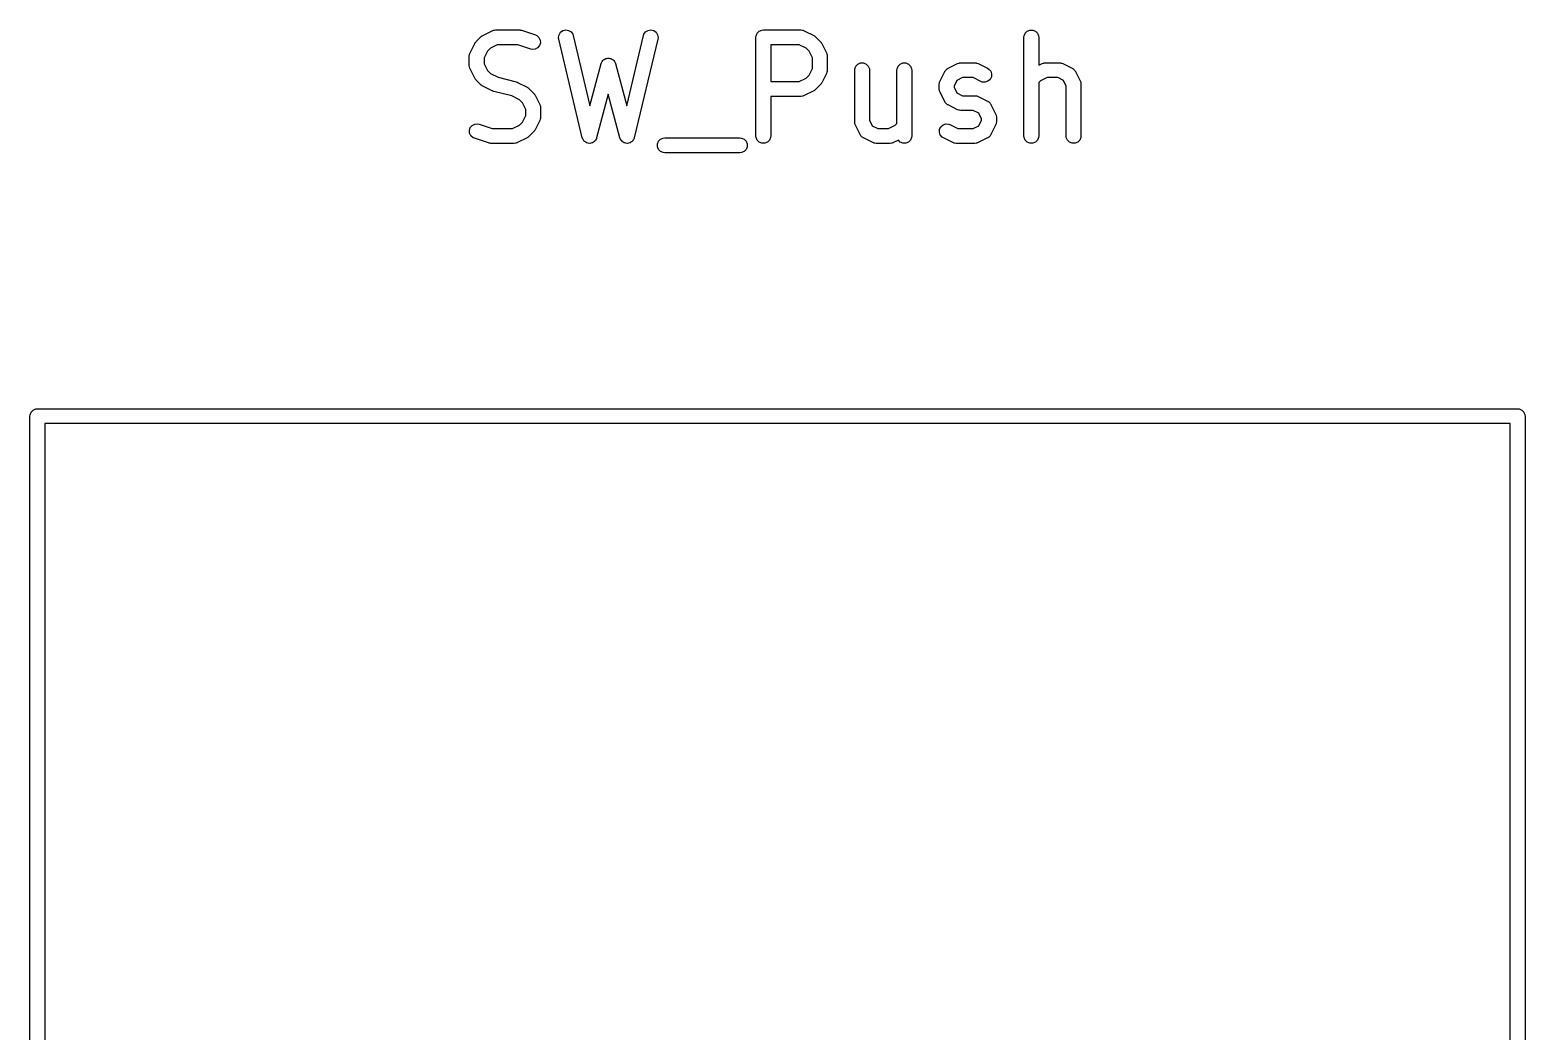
# Model space of a CAD drawing. Header units: millimetres. Extents: x 100.1 to 179.9, y -189 to -95.3.
# Drawn here: x 113.38 to 128.53, y -152.78 to -142.63 of the extents above; entities that cross this region are included whole.
import ezdxf

# ---------------------------------------------------------------- set-up
doc = ezdxf.new("R2010")
doc.units = ezdxf.units.MM
doc.layers.add('F.Fab', color=9, linetype='CONTINUOUS', true_color=0xafafaf)

msp = doc.modelspace()

# ---------------------------------------------------------------- linework, layer by layer
at = {"layer": 'F.Fab', "linetype": 'CONTINUOUS'}
for p, q in [((117.896967, -142.752024), (117.944586, -142.704405)), ((117.944586, -142.704405), (117.950335, -142.699686)), ((117.950335, -142.699686), (117.951635, -142.698188)), ((117.951635, -142.698188), (117.953894, -142.696766)), ((117.953894, -142.696766), (117.955951, -142.695078)), ((117.955951, -142.695078), (117.957778, -142.69432)), ((117.957778, -142.69432), (117.964078, -142.690356)), ((117.964078, -142.690356), (118.059316, -142.642737)), ((118.059316, -142.642737), (118.073047, -142.637482)), ((118.073047, -142.637482), (118.075736, -142.63729)), ((118.075736, -142.63729), (118.078225, -142.63626)), ((118.078225, -142.63626), (118.092857, -142.634819)), ((118.092857, -142.634819), (118.330952, -142.634819)), ((118.330952, -142.634819), (118.338357, -142.635548)), ((118.338357, -142.635548), (118.340332, -142.635408)), ((118.340332, -142.635408), (118.342929, -142.635998)), ((118.342929, -142.635998), (118.345584, -142.63626)), ((118.345584, -142.63626), (118.347415, -142.637018)), ((118.347415, -142.637018), (118.354669, -142.638668)), ((118.354669, -142.638668), (118.497526, -142.686287)), ((118.497526, -142.686287), (118.510951, -142.692281)), ((118.510951, -142.692281), (118.533058, -142.711455)), ((118.533058, -142.711455), (118.546145, -142.737628)), ((118.732195, -142.712623), (118.736828, -142.683728)), ((118.734183, -142.727191), (118.732195, -142.712623)), ((118.736828, -142.683728), (118.752164, -142.658806)), ((118.752164, -142.658806), (118.775871, -142.641649)), ((118.775871, -142.641649), (118.804339, -142.634871)), ((118.804339, -142.634871), (118.833234, -142.639504)), ((118.833234, -142.639504), (118.858156, -142.65484)), ((118.858156, -142.65484), (118.875313, -142.678547)), ((118.875313, -142.678547), (118.880103, -142.692447)), ((118.880103, -142.692447), (119.049354, -143.403303)), ((119.422073, -143.403303), (119.591326, -142.692448)), ((119.591326, -142.692448), (119.596116, -142.678547)), ((119.596116, -142.678547), (119.613273, -142.65484)), ((119.613273, -142.65484), (119.638195, -142.639504)), ((119.638195, -142.639504), (119.66709, -142.634871)), ((119.66709, -142.634871), (119.695558, -142.64165)), ((119.695558, -142.64165), (119.719265, -142.658806)), ((119.719265, -142.658806), (119.734601, -142.683728)), ((119.734601, -142.683728), (119.739234, -142.712623)), ((119.739234, -142.712623), (119.737246, -142.727191)), ((120.732143, -142.709819), (120.733584, -142.695187)), ((120.732143, -143.709819), (120.732143, -142.709819)), ((120.733584, -142.695187), (120.744783, -142.668151)), ((120.744783, -142.668151), (120.765475, -142.647459)), ((120.765475, -142.647459), (120.792511, -142.63626)), ((120.792511, -142.63626), (120.807143, -142.634819)), ((120.807143, -142.634819), (121.188095, -142.634819)), ((121.188095, -142.634819), (121.202727, -142.63626)), ((121.202727, -142.63626), (121.205216, -142.637291)), ((121.205216, -142.637291), (121.207904, -142.637482)), ((121.207904, -142.637482), (121.221636, -142.642737)), ((121.221636, -142.642737), (121.316874, -142.690356)), ((121.316874, -142.690356), (121.323173, -142.69432)), ((121.323173, -142.69432), (121.325001, -142.695078)), ((121.325001, -142.695078), (121.327057, -142.696766)), ((121.327057, -142.696766), (121.329317, -142.698188)), ((121.329317, -142.698188), (121.330616, -142.699686)), ((121.330616, -142.699686), (121.336366, -142.704405)), ((121.336366, -142.704405), (121.383985, -142.752024)), ((123.446429, -142.709819), (123.44787, -142.695187)), ((123.446429, -143.709819), (123.446429, -142.709819)), ((123.44787, -142.695187), (123.459069, -142.668151)), ((123.459069, -142.668151), (123.479761, -142.647459)), ((123.479761, -142.647459), (123.506797, -142.63626)), ((123.506797, -142.63626), (123.536061, -142.63626)), ((123.536061, -142.63626), (123.563097, -142.647459)), ((123.563097, -142.647459), (123.583789, -142.668151)), ((123.583789, -142.668151), (123.594988, -142.695187)), ((123.594988, -142.695187), (123.596429, -142.709819)), ((123.596429, -142.709819), (123.596429, -142.993228)), ((117.835299, -142.866754), (117.882918, -142.771516)), ((117.882918, -142.771516), (117.886882, -142.765216)), ((117.886882, -142.765216), (117.88764, -142.763389)), ((117.88764, -142.763389), (117.889328, -142.761332)), ((117.889328, -142.761332), (117.89075, -142.759073)), ((117.89075, -142.759073), (117.892248, -142.757773)), ((117.892248, -142.757773), (117.896967, -142.752024)), ((118.011639, -142.849484), (117.977381, -142.918)), ((118.042046, -142.819077), (118.011639, -142.849484)), ((118.110562, -142.784819), (118.042046, -142.819077)), ((118.318782, -142.784819), (118.110562, -142.784819)), ((118.450091, -142.828589), (118.318782, -142.784819)), ((118.464428, -142.831849), (118.450091, -142.828589)), ((118.493618, -142.829774), (118.464428, -142.831849)), ((118.519792, -142.816688), (118.493618, -142.829774)), ((118.538966, -142.79458), (118.519792, -142.816688)), ((118.54822, -142.766818), (118.538966, -142.79458)), ((118.546145, -142.737628), (118.54822, -142.766818)), ((118.972278, -143.727191), (118.734183, -142.727191)), ((119.737246, -142.727191), (119.49915, -143.727191)), ((121.17039, -142.784819), (120.882143, -142.784819)), ((120.882143, -142.784819), (120.882143, -143.158628)), ((121.238906, -142.819077), (121.17039, -142.784819)), ((121.269313, -142.849484), (121.238906, -142.819077)), ((121.303571, -142.918), (121.269313, -142.849484)), ((121.383985, -142.752024), (121.388703, -142.757773)), ((121.388703, -142.757773), (121.390202, -142.759073)), ((121.390202, -142.759073), (121.391623, -142.761332)), ((121.391623, -142.761332), (121.393312, -142.763389)), ((121.393312, -142.763389), (121.394069, -142.765216)), ((121.394069, -142.765216), (121.398034, -142.771516)), ((121.398034, -142.771516), (121.445653, -142.866754)), ((117.827381, -142.900295), (117.828822, -142.885663)), ((117.827381, -142.995533), (117.827381, -142.900295)), ((117.828822, -143.010165), (117.827381, -142.995533)), ((117.828822, -142.885663), (117.829853, -142.883173)), ((117.829853, -143.012654), (117.828822, -143.010165)), ((117.829853, -142.883173), (117.830044, -142.880486)), ((117.830044, -143.015342), (117.829853, -143.012654)), ((117.830044, -142.880486), (117.835299, -142.866754)), ((117.835299, -143.029074), (117.830044, -143.015342)), ((117.977381, -142.918), (117.977381, -142.977828)), ((117.977381, -142.977828), (118.011639, -143.046344)), ((119.049354, -143.403303), (119.163246, -142.976208)), ((119.163246, -142.976208), (119.164531, -142.972779)), ((119.164531, -142.972779), (119.164723, -142.97134)), ((119.164723, -142.97134), (119.165712, -142.96963)), ((119.165712, -142.96963), (119.168409, -142.962441)), ((119.168409, -142.962441), (119.174426, -142.95458)), ((119.174426, -142.95458), (119.179385, -142.946015)), ((119.179385, -142.946015), (119.183242, -142.943062)), ((119.183242, -142.943062), (119.186196, -142.939204)), ((119.186196, -142.939204), (119.194763, -142.934243)), ((119.194763, -142.934243), (119.202623, -142.928228)), ((119.202623, -142.928228), (119.207315, -142.926976)), ((119.207315, -142.926976), (119.211521, -142.924542)), ((119.211521, -142.924542), (119.221338, -142.923237)), ((119.221338, -142.923237), (119.230899, -142.920688)), ((119.230899, -142.920688), (119.235711, -142.921327)), ((119.235711, -142.921327), (119.24053, -142.920687)), ((119.24053, -142.920687), (119.2501, -142.923239)), ((119.2501, -142.923239), (119.259907, -142.924542)), ((119.259907, -142.924542), (119.264108, -142.926974)), ((119.264108, -142.926974), (119.268805, -142.928227)), ((119.268805, -142.928227), (119.276667, -142.934245)), ((119.276667, -142.934245), (119.285232, -142.939204)), ((119.285232, -142.939204), (119.288184, -142.943061)), ((119.288184, -142.943061), (119.292043, -142.946015)), ((119.292043, -142.946015), (119.297004, -142.954583)), ((119.297004, -142.954583), (119.303019, -142.962442)), ((119.303019, -142.962442), (119.305713, -142.969626)), ((119.305713, -142.969626), (119.306705, -142.971339)), ((119.306705, -142.971339), (119.306896, -142.97278)), ((119.306896, -142.97278), (119.308182, -142.976208)), ((119.308182, -142.976208), (119.422073, -143.403303)), ((121.303571, -143.025447), (121.303571, -142.918)), ((121.445653, -142.866754), (121.450908, -142.880485)), ((121.450908, -142.880485), (121.451099, -142.883174)), ((121.451099, -142.883174), (121.45213, -142.885663)), ((121.45213, -142.885663), (121.453571, -142.900295)), ((121.453571, -142.900295), (121.453571, -143.043152)), ((121.733584, -143.02852), (121.744783, -143.001484)), ((121.744783, -143.001484), (121.765475, -142.980792)), ((121.765475, -142.980792), (121.792511, -142.969593)), ((121.792511, -142.969593), (121.821775, -142.969593)), ((121.821775, -142.969593), (121.848811, -142.980792)), ((121.848811, -142.980792), (121.869503, -143.001484)), ((121.869503, -143.001484), (121.880702, -143.02852)), ((122.162155, -143.02852), (122.173354, -143.001484)), ((122.173354, -143.001484), (122.194046, -142.980792)), ((122.194046, -142.980792), (122.221082, -142.969593)), ((122.221082, -142.969593), (122.250346, -142.969593)), ((122.250346, -142.969593), (122.277382, -142.980792)), ((122.277382, -142.980792), (122.298074, -143.001484)), ((122.298074, -143.001484), (122.309273, -143.02852)), ((122.678364, -143.023689), (122.773602, -142.97607)), ((122.773602, -142.97607), (122.787333, -142.970815)), ((122.787333, -142.970815), (122.790022, -142.970623)), ((122.790022, -142.970623), (122.792511, -142.969593)), ((122.792511, -142.969593), (122.807143, -142.968152)), ((122.807143, -142.968152), (122.95, -142.968152)), ((122.95, -142.968152), (122.964632, -142.969593)), ((122.964632, -142.969593), (122.967121, -142.970624)), ((122.967121, -142.970624), (122.969809, -142.970815)), ((122.969809, -142.970815), (122.983541, -142.97607)), ((122.983541, -142.97607), (123.078779, -143.023689)), ((123.596429, -142.993228), (123.630745, -142.97607)), ((123.630745, -142.97607), (123.644476, -142.970815)), ((123.644476, -142.970815), (123.647165, -142.970623)), ((123.647165, -142.970623), (123.649654, -142.969593)), ((123.649654, -142.969593), (123.664286, -142.968152)), ((123.664286, -142.968152), (123.807143, -142.968152)), ((123.807143, -142.968152), (123.821775, -142.969593)), ((123.821775, -142.969593), (123.824264, -142.970624)), ((123.824264, -142.970624), (123.826952, -142.970815)), ((123.826952, -142.970815), (123.840684, -142.97607)), ((123.840684, -142.97607), (123.935922, -143.023689)), ((117.882918, -143.124312), (117.835299, -143.029074)), ((117.886882, -143.130611), (117.882918, -143.124312)), ((117.88764, -143.132439), (117.886882, -143.130611)), ((117.889328, -143.134495), (117.88764, -143.132439)), ((117.89075, -143.136755), (117.889328, -143.134495)), ((117.892248, -143.138054), (117.89075, -143.136755)), ((117.896967, -143.143804), (117.892248, -143.138054)), ((117.944586, -143.191423), (117.896967, -143.143804)), ((118.011639, -143.046344), (118.042046, -143.076751)), ((118.042046, -143.076751), (118.119033, -143.115244)), ((118.119033, -143.115244), (118.301523, -143.160867)), ((118.301523, -143.160867), (118.302602, -143.161252)), ((118.302602, -143.161252), (118.303142, -143.161291)), ((118.303142, -143.161291), (118.309223, -143.163618)), ((118.309223, -143.163618), (118.315369, -143.165814)), ((118.315369, -143.165814), (118.315804, -143.166136)), ((118.315804, -143.166136), (118.316874, -143.166546)), ((118.316874, -143.166546), (118.412112, -143.214165)), ((120.882143, -143.158628), (121.17039, -143.158628)), ((121.17039, -143.158628), (121.238906, -143.12437)), ((121.238906, -143.12437), (121.269313, -143.093963)), ((121.269313, -143.093963), (121.303571, -143.025447)), ((121.445653, -143.076693), (121.398034, -143.171931)), ((121.450908, -143.062962), (121.445653, -143.076693)), ((121.451099, -143.060272), (121.450908, -143.062962)), ((121.45213, -143.057784), (121.451099, -143.060272)), ((121.453571, -143.043152), (121.45213, -143.057784)), ((121.732143, -143.043152), (121.733584, -143.02852)), ((121.732143, -143.566961), (121.732143, -143.043152)), ((121.880702, -143.02852), (121.882143, -143.043152)), ((121.882143, -143.043152), (121.882143, -143.549256)), ((122.160714, -143.043152), (122.162155, -143.02852)), ((122.160714, -143.583514), (122.160714, -143.043152)), ((122.309273, -143.02852), (122.310714, -143.043152)), ((122.310714, -143.043152), (122.310714, -143.709819)), ((122.591758, -143.168887), (122.591949, -143.1662)), ((122.591949, -143.1662), (122.597204, -143.152468)), ((122.597204, -143.152468), (122.644823, -143.05723)), ((122.644823, -143.05723), (122.646363, -143.054782)), ((122.646363, -143.054782), (122.646748, -143.053629)), ((122.646748, -143.053629), (122.647993, -143.052192)), ((122.647993, -143.052192), (122.652655, -143.044787)), ((122.652655, -143.044787), (122.659759, -143.038625)), ((122.659759, -143.038625), (122.665921, -143.031521)), ((122.665921, -143.031521), (122.673326, -143.026859)), ((122.673326, -143.026859), (122.674763, -143.025614)), ((122.674763, -143.025614), (122.675916, -143.025229)), ((122.675916, -143.025229), (122.678364, -143.023689)), ((122.767806, -143.146672), (122.739286, -143.203714)), ((122.824848, -143.118152), (122.767806, -143.146672)), ((122.932295, -143.118152), (122.824848, -143.118152)), ((123.011697, -143.157853), (122.932295, -143.118152)), ((123.025428, -143.163108), (123.011697, -143.157853)), ((123.054618, -143.165182), (123.025428, -143.163108)), ((123.08238, -143.155928), (123.054618, -143.165182)), ((123.078779, -143.023689), (123.091222, -143.031521)), ((123.104487, -143.136755), (123.08238, -143.155928)), ((123.091222, -143.031521), (123.110395, -143.053629)), ((123.117575, -143.11058), (123.104487, -143.136755)), ((123.110395, -143.053629), (123.119649, -143.08139)), ((123.119649, -143.08139), (123.117575, -143.11058)), ((123.613475, -143.15241), (123.596429, -143.169456)), ((123.681991, -143.118152), (123.613475, -143.15241)), ((123.789438, -143.118152), (123.681991, -143.118152)), ((123.846479, -143.146672), (123.789438, -143.118152)), ((123.875, -143.203714), (123.846479, -143.146672)), ((123.935922, -143.023689), (123.938369, -143.025229)), ((123.938369, -143.025229), (123.939523, -143.025614)), ((123.939523, -143.025614), (123.940959, -143.026859)), ((123.940959, -143.026859), (123.948365, -143.031521)), ((123.948365, -143.031521), (123.954526, -143.038625)), ((123.954526, -143.038625), (123.961631, -143.044787)), ((123.961631, -143.044787), (123.966292, -143.052192)), ((123.966292, -143.052192), (123.967538, -143.053629)), ((123.967538, -143.053629), (123.967922, -143.054782)), ((123.967922, -143.054782), (123.969463, -143.05723)), ((123.969463, -143.05723), (124.017082, -143.152468)), ((124.017082, -143.152468), (124.022337, -143.166199)), ((124.022337, -143.166199), (124.022528, -143.168888)), ((117.950335, -143.196141), (117.944586, -143.191423)), ((117.951635, -143.19764), (117.950335, -143.196141)), ((117.953894, -143.199061), (117.951635, -143.19764)), ((117.955951, -143.20075), (117.953894, -143.199061)), ((117.957778, -143.201507), (117.955951, -143.20075)), ((117.964078, -143.205472), (117.957778, -143.201507)), ((118.059316, -143.253091), (117.964078, -143.205472)), ((118.060385, -143.2535), (118.059316, -143.253091)), ((118.060821, -143.253823), (118.060385, -143.2535)), ((118.066957, -143.256015), (118.060821, -143.253823)), ((118.073047, -143.258346), (118.066957, -143.256015)), ((118.073587, -143.258384), (118.073047, -143.258346)), ((118.074667, -143.25877), (118.073587, -143.258384)), ((118.257157, -143.304392), (118.074667, -143.25877)), ((118.334144, -143.342886), (118.257157, -143.304392)), ((118.412112, -143.214165), (118.418411, -143.218129)), ((118.418411, -143.218129), (118.420239, -143.218887)), ((118.420239, -143.218887), (118.422295, -143.220575)), ((118.422295, -143.220575), (118.424555, -143.221997)), ((118.424555, -143.221997), (118.425854, -143.223495)), ((118.425854, -143.223495), (118.431604, -143.228214)), ((118.431604, -143.228214), (118.479223, -143.275833)), ((118.479223, -143.275833), (118.483941, -143.281582)), ((118.483941, -143.281582), (118.48544, -143.282882)), ((118.48544, -143.282882), (118.486861, -143.285141)), ((118.486861, -143.285141), (118.48855, -143.287198)), ((118.48855, -143.287198), (118.489307, -143.289025)), ((118.489307, -143.289025), (118.493272, -143.295325)), ((118.493272, -143.295325), (118.540891, -143.390563)), ((119.235713, -143.286613), (119.117706, -143.729144)), ((119.353722, -143.729144), (119.235713, -143.286613)), ((121.188095, -143.308628), (120.882143, -143.308628)), ((120.882143, -143.308628), (120.882143, -143.709819)), ((121.202727, -143.307187), (121.188095, -143.308628)), ((121.205216, -143.306155), (121.202727, -143.307187)), ((121.207904, -143.305965), (121.205216, -143.306155)), ((121.221636, -143.30071), (121.207904, -143.305965)), ((121.316874, -143.253091), (121.221636, -143.30071)), ((121.323173, -143.249126), (121.316874, -143.253091)), ((121.325001, -143.248369), (121.323173, -143.249126)), ((121.327057, -143.24668), (121.325001, -143.248369)), ((121.329317, -143.245259), (121.327057, -143.24668)), ((121.330616, -143.24376), (121.329317, -143.245259)), ((121.336366, -143.239042), (121.330616, -143.24376)), ((121.383985, -143.191423), (121.336366, -143.239042)), ((121.388703, -143.185673), (121.383985, -143.191423)), ((121.390202, -143.184374), (121.388703, -143.185673)), ((121.391623, -143.182114), (121.390202, -143.184374)), ((121.393312, -143.180058), (121.391623, -143.182114)), ((121.394069, -143.17823), (121.393312, -143.180058)), ((121.398034, -143.171931), (121.394069, -143.17823)), ((122.589286, -143.186009), (122.590727, -143.171377)), ((122.589286, -143.233628), (122.589286, -143.186009)), ((122.590727, -143.24826), (122.589286, -143.233628)), ((122.590727, -143.171377), (122.591758, -143.168887)), ((122.591758, -143.250749), (122.590727, -143.24826)), ((122.591949, -143.253437), (122.591758, -143.250749)), ((122.597204, -143.267169), (122.591949, -143.253437)), ((122.644823, -143.362407), (122.597204, -143.267169)), ((122.739286, -143.203714), (122.739286, -143.215923)), ((122.739286, -143.215923), (122.767806, -143.272964)), ((122.767806, -143.272964), (122.824848, -143.301485)), ((122.824848, -143.301485), (122.95, -143.301485)), ((122.95, -143.301485), (122.964632, -143.302926)), ((122.964632, -143.302926), (122.967121, -143.303957)), ((122.967121, -143.303957), (122.969809, -143.304148)), ((122.969809, -143.304148), (122.983541, -143.309403)), ((122.983541, -143.309403), (123.078779, -143.357022)), ((123.596429, -143.169456), (123.596429, -143.709819)), ((123.875, -143.709819), (123.875, -143.203714)), ((124.022528, -143.168888), (124.023559, -143.171377)), ((124.023559, -143.171377), (124.025, -143.186009)), ((124.025, -143.186009), (124.025, -143.709819)), ((118.364551, -143.373293), (118.334144, -143.342886)), ((118.398809, -143.441809), (118.364551, -143.373293)), ((118.398809, -143.501637), (118.398809, -143.441809)), ((118.540891, -143.390563), (118.546146, -143.404294)), ((118.546146, -143.404294), (118.546337, -143.406983)), ((118.546337, -143.406983), (118.547368, -143.409472)), ((118.547368, -143.409472), (118.548809, -143.424104)), ((118.548809, -143.424104), (118.548809, -143.519342)), ((122.646363, -143.364854), (122.644823, -143.362407)), ((122.646748, -143.366008), (122.646363, -143.364854)), ((122.647993, -143.367444), (122.646748, -143.366008)), ((122.652655, -143.37485), (122.647993, -143.367444)), ((122.659759, -143.381011), (122.652655, -143.37485)), ((122.665921, -143.388116), (122.659759, -143.381011)), ((122.673326, -143.392777), (122.665921, -143.388116)), ((122.674763, -143.394023), (122.673326, -143.392777)), ((122.675916, -143.394407), (122.674763, -143.394023)), ((122.678364, -143.395948), (122.675916, -143.394407)), ((122.773602, -143.443567), (122.678364, -143.395948)), ((122.787333, -143.448822), (122.773602, -143.443567)), ((122.790022, -143.449013), (122.787333, -143.448822)), ((122.792511, -143.450044), (122.790022, -143.449013)), ((122.807143, -143.451485), (122.792511, -143.450044)), ((122.932295, -143.451485), (122.807143, -143.451485)), ((122.989336, -143.480005), (122.932295, -143.451485)), ((123.078779, -143.357022), (123.081226, -143.358562)), ((123.081226, -143.358562), (123.08238, -143.358947)), ((123.08238, -143.358947), (123.083816, -143.360192)), ((123.083816, -143.360192), (123.091222, -143.364854)), ((123.091222, -143.364854), (123.097383, -143.371958)), ((123.097383, -143.371958), (123.104488, -143.37812)), ((123.104488, -143.37812), (123.109149, -143.385525)), ((123.109149, -143.385525), (123.110395, -143.386962)), ((123.110395, -143.386962), (123.110779, -143.388115)), ((123.110779, -143.388115), (123.11232, -143.390563)), ((123.11232, -143.390563), (123.159939, -143.485801)), ((117.837224, -143.625057), (117.856398, -143.60295)), ((117.856398, -143.60295), (117.882571, -143.589864)), ((117.882571, -143.589864), (117.911761, -143.587789)), ((117.911761, -143.587789), (117.926098, -143.591049)), ((117.926098, -143.591049), (118.057408, -143.634819)), ((118.265628, -143.634819), (118.334143, -143.600561)), ((118.334143, -143.600561), (118.36455, -143.570153)), ((118.36455, -143.570153), (118.398809, -143.501637)), ((118.540891, -143.552883), (118.493272, -143.648121)), ((118.546146, -143.539152), (118.540891, -143.552883)), ((118.546337, -143.536462), (118.546146, -143.539152)), ((118.547368, -143.533974), (118.546337, -143.536462)), ((118.548809, -143.519342), (118.547368, -143.533974)), ((121.733584, -143.581593), (121.732143, -143.566961)), ((121.734615, -143.584082), (121.733584, -143.581593)), ((121.734806, -143.58677), (121.734615, -143.584082)), ((121.740061, -143.600502), (121.734806, -143.58677)), ((121.78768, -143.695741), (121.740061, -143.600502)), ((121.882143, -143.549256), (121.910663, -143.606298)), ((121.910663, -143.606298), (121.967705, -143.634819)), ((122.075152, -143.634819), (122.143667, -143.600561)), ((122.143667, -143.600561), (122.160714, -143.583514)), ((122.591949, -143.642391), (122.605036, -143.616216)), ((122.605036, -143.616216), (122.627144, -143.597043)), ((122.627144, -143.597043), (122.654905, -143.587789)), ((122.654905, -143.587789), (122.684095, -143.589863)), ((122.684095, -143.589863), (122.697827, -143.595118)), ((122.697827, -143.595118), (122.777229, -143.634819)), ((122.932295, -143.634819), (122.989336, -143.606298)), ((123.017857, -143.537047), (122.989336, -143.480005)), ((122.989336, -143.606298), (123.017857, -143.549256)), ((123.017857, -143.549256), (123.017857, -143.537047)), ((123.159939, -143.600502), (123.11232, -143.695741)), ((123.159939, -143.485801), (123.165194, -143.499532)), ((123.165194, -143.58677), (123.159939, -143.600502)), ((123.165194, -143.499532), (123.165385, -143.502221)), ((123.165384, -143.584082), (123.165194, -143.58677)), ((123.166416, -143.581593), (123.165384, -143.584082)), ((123.165385, -143.502221), (123.166416, -143.50471)), ((123.166416, -143.50471), (123.167857, -143.519342)), ((123.167857, -143.566961), (123.166416, -143.581593)), ((123.167857, -143.519342), (123.167857, -143.566961)), ((117.82797, -143.65282), (117.837224, -143.625057)), ((117.830045, -143.68201), (117.82797, -143.65282)), ((117.843131, -143.708183), (117.830045, -143.68201)), ((117.865238, -143.727357), (117.843131, -143.708183)), ((117.878664, -143.733351), (117.865238, -143.727357)), ((118.02152, -143.78097), (117.878664, -143.733351)), ((118.057408, -143.634819), (118.265628, -143.634819)), ((118.412112, -143.729282), (118.316874, -143.776901)), ((118.418411, -143.725317), (118.412112, -143.729282)), ((118.420239, -143.72456), (118.418411, -143.725317)), ((118.422295, -143.722872), (118.420239, -143.72456)), ((118.424555, -143.72145), (118.422295, -143.722872)), ((118.425855, -143.71995), (118.424555, -143.72145)), ((118.431605, -143.715232), (118.425855, -143.71995)), ((118.479223, -143.667613), (118.431605, -143.715232)), ((118.483941, -143.661863), (118.479223, -143.667613)), ((118.48544, -143.660564), (118.483941, -143.661863)), ((118.486861, -143.658305), (118.48544, -143.660564)), ((118.488551, -143.656247), (118.486861, -143.658305)), ((118.489308, -143.654417), (118.488551, -143.656247)), ((118.493272, -143.648121), (118.489308, -143.654417)), ((118.974007, -143.73221), (118.972278, -143.727191)), ((118.974247, -143.734012), (118.974007, -143.73221)), ((118.975189, -143.73564), (118.974247, -143.734012)), ((118.977068, -143.741091), (118.975189, -143.73564)), ((118.983454, -143.749915), (118.977068, -143.741091)), ((118.988909, -143.759337), (118.983454, -143.749915)), ((118.991966, -143.761677), (118.988909, -143.759337)), ((118.994225, -143.764798), (118.991966, -143.761677)), ((119.0035, -143.770505), (118.994225, -143.764798)), ((119.012147, -143.777124), (119.0035, -143.770505)), ((119.085334, -143.771602), (119.07651, -143.777989)), ((119.094756, -143.766148), (119.085334, -143.771602)), ((119.097096, -143.76309), (119.094756, -143.766148)), ((119.100217, -143.760832), (119.097096, -143.76309)), ((119.105924, -143.751556), (119.100217, -143.760832)), ((119.112543, -143.74291), (119.105924, -143.751556)), ((119.114568, -143.73751), (119.112543, -143.74291)), ((119.115553, -143.73591), (119.114568, -143.73751)), ((119.11584, -143.734118), (119.115553, -143.73591)), ((119.117706, -143.729144), (119.11584, -143.734118)), ((119.355587, -143.734119), (119.353722, -143.729144)), ((119.355875, -143.73591), (119.355587, -143.734119)), ((119.356859, -143.737509), (119.355875, -143.73591)), ((119.358885, -143.742911), (119.356859, -143.737509)), ((119.365505, -143.751559), (119.358885, -143.742911)), ((119.371211, -143.760832), (119.365505, -143.751559)), ((119.374331, -143.76309), (119.371211, -143.760832)), ((119.376672, -143.766148), (119.374331, -143.76309)), ((119.386093, -143.771602), (119.376672, -143.766148)), ((119.394918, -143.777989), (119.386093, -143.771602)), ((119.467931, -143.770503), (119.459281, -143.777125)), ((119.477203, -143.764798), (119.467931, -143.770503)), ((119.479461, -143.761677), (119.477203, -143.764798)), ((119.482519, -143.759337), (119.479461, -143.761677)), ((119.487974, -143.749914), (119.482519, -143.759337)), ((119.49436, -143.741091), (119.487974, -143.749914)), ((119.496237, -143.735642), (119.49436, -143.741091)), ((119.497181, -143.734013), (119.496237, -143.735642)), ((119.49742, -143.732209), (119.497181, -143.734013)), ((119.49915, -143.727191), (119.49742, -143.732209)), ((119.733584, -143.790425), (119.744783, -143.763389)), ((119.744783, -143.763389), (119.765475, -143.742697)), ((119.765475, -143.742697), (119.792511, -143.731498)), ((119.792511, -143.731498), (119.807143, -143.730057)), ((119.807143, -143.730057), (120.569047, -143.730057)), ((120.569047, -143.730057), (120.583679, -143.731498)), ((120.583679, -143.731498), (120.610715, -143.742697)), ((120.610715, -143.742697), (120.631407, -143.763389)), ((120.631407, -143.763389), (120.642606, -143.790425)), ((120.733584, -143.724451), (120.732143, -143.709819)), ((120.744783, -143.751487), (120.733584, -143.724451)), ((120.765475, -143.772179), (120.744783, -143.751487)), ((120.792511, -143.783378), (120.765475, -143.772179)), ((120.848811, -143.772179), (120.821775, -143.783378)), ((120.869503, -143.751487), (120.848811, -143.772179)), ((120.880702, -143.724451), (120.869503, -143.751487)), ((120.882143, -143.709819), (120.880702, -143.724451)), ((121.78922, -143.698187), (121.78768, -143.695741)), ((121.789605, -143.699342), (121.78922, -143.698187)), ((121.790851, -143.700779), (121.789605, -143.699342)), ((121.795512, -143.708183), (121.790851, -143.700779)), ((121.802614, -143.714342), (121.795512, -143.708183)), ((121.808778, -143.72145), (121.802614, -143.714342)), ((121.816183, -143.726111), (121.808778, -143.72145)), ((121.81762, -143.727357), (121.816183, -143.726111)), ((121.818773, -143.727741), (121.81762, -143.727357)), ((121.821221, -143.729282), (121.818773, -143.727741)), ((121.916459, -143.776901), (121.821221, -143.729282)), ((121.967705, -143.634819), (122.075152, -143.634819)), ((122.174644, -143.752777), (122.126398, -143.776901)), ((122.194046, -143.772179), (122.174644, -143.752777)), ((122.221082, -143.783378), (122.194046, -143.772179)), ((122.277382, -143.772179), (122.250346, -143.783378)), ((122.298074, -143.751487), (122.277382, -143.772179)), ((122.309273, -143.724451), (122.298074, -143.751487)), ((122.310714, -143.709819), (122.309273, -143.724451)), ((122.589875, -143.671581), (122.591949, -143.642391)), ((122.599129, -143.699342), (122.589875, -143.671581)), ((122.618302, -143.72145), (122.599129, -143.699342)), ((122.630745, -143.729282), (122.618302, -143.72145)), ((122.725983, -143.776901), (122.630745, -143.729282)), ((122.777229, -143.634819), (122.932295, -143.634819)), ((123.078779, -143.729282), (122.983541, -143.776901)), ((123.081226, -143.727741), (123.078779, -143.729282)), ((123.08238, -143.727357), (123.081226, -143.727741)), ((123.083816, -143.726111), (123.08238, -143.727357)), ((123.091222, -143.72145), (123.083816, -143.726111)), ((123.097383, -143.714345), (123.091222, -143.72145)), ((123.104488, -143.708184), (123.097383, -143.714345)), ((123.109149, -143.700778), (123.104488, -143.708184)), ((123.110395, -143.699342), (123.109149, -143.700778)), ((123.110779, -143.698188), (123.110395, -143.699342)), ((123.11232, -143.695741), (123.110779, -143.698188)), ((123.44787, -143.724451), (123.446429, -143.709819)), ((123.459069, -143.751487), (123.44787, -143.724451)), ((123.479761, -143.772179), (123.459069, -143.751487)), ((123.506797, -143.783378), (123.479761, -143.772179)), ((123.563097, -143.772179), (123.536061, -143.783378)), ((123.583789, -143.751487), (123.563097, -143.772179)), ((123.594988, -143.724451), (123.583789, -143.751487)), ((123.596429, -143.709819), (123.594988, -143.724451)), ((123.876441, -143.724451), (123.875, -143.709819)), ((123.88764, -143.751487), (123.876441, -143.724451)), ((123.908332, -143.772179), (123.88764, -143.751487)), ((123.935368, -143.783378), (123.908332, -143.772179)), ((123.991668, -143.772179), (123.964632, -143.783378)), ((124.01236, -143.751487), (123.991668, -143.772179)), ((124.023559, -143.724451), (124.01236, -143.751487)), ((124.025, -143.709819), (124.023559, -143.724451)), ((118.028775, -143.782619), (118.02152, -143.78097)), ((118.030606, -143.783378), (118.028775, -143.782619)), ((118.033259, -143.783639), (118.030606, -143.783378)), ((118.035857, -143.78423), (118.033259, -143.783639)), ((118.037831, -143.784089), (118.035857, -143.78423)), ((118.045238, -143.784819), (118.037831, -143.784089)), ((118.283333, -143.784819), (118.045238, -143.784819)), ((118.297965, -143.783378), (118.283333, -143.784819)), ((118.300454, -143.782346), (118.297965, -143.783378)), ((118.303142, -143.782156), (118.300454, -143.782346)), ((118.316874, -143.776901), (118.303142, -143.782156)), ((119.015867, -143.778116), (119.012147, -143.777124)), ((119.019147, -143.780134), (119.015867, -143.778116)), ((119.029901, -143.781858), (119.019147, -143.780134)), ((119.040423, -143.784664), (119.029901, -143.781858)), ((119.044238, -143.784157), (119.040423, -143.784664)), ((119.048042, -143.784767), (119.044238, -143.784157)), ((119.05864, -143.782243), (119.048042, -143.784767)), ((119.069431, -143.78081), (119.05864, -143.782243)), ((119.072762, -143.778881), (119.069431, -143.78081)), ((119.07651, -143.777989), (119.072762, -143.778881)), ((119.398665, -143.778881), (119.394918, -143.777989)), ((119.401997, -143.78081), (119.398665, -143.778881)), ((119.41279, -143.782244), (119.401997, -143.78081)), ((119.423386, -143.784767), (119.41279, -143.782244)), ((119.427187, -143.784157), (119.423386, -143.784767)), ((119.431006, -143.784665), (119.427187, -143.784157)), ((119.441537, -143.781856), (119.431006, -143.784665)), ((119.452281, -143.780134), (119.441537, -143.781856)), ((119.455557, -143.778118), (119.452281, -143.780134)), ((119.459281, -143.777125), (119.455557, -143.778118)), ((119.733584, -143.819689), (119.733584, -143.790425)), ((119.744783, -143.846725), (119.733584, -143.819689)), ((119.765475, -143.867417), (119.744783, -143.846725)), ((119.792511, -143.878616), (119.765475, -143.867417)), ((119.807143, -143.880057), (119.792511, -143.878616)), ((120.569047, -143.880057), (119.807143, -143.880057)), ((120.583679, -143.878616), (120.569047, -143.880057)), ((120.610715, -143.867417), (120.583679, -143.878616)), ((120.631407, -143.846725), (120.610715, -143.867417)), ((120.642606, -143.819689), (120.631407, -143.846725)), ((120.642606, -143.790425), (120.642606, -143.819689)), ((120.821775, -143.783378), (120.792511, -143.783378)), ((121.93019, -143.782156), (121.916459, -143.776901)), ((121.932879, -143.782347), (121.93019, -143.782156)), ((121.935368, -143.783378), (121.932879, -143.782347)), ((121.95, -143.784819), (121.935368, -143.783378)), ((122.092857, -143.784819), (121.95, -143.784819)), ((122.107489, -143.783378), (122.092857, -143.784819)), ((122.109978, -143.782346), (122.107489, -143.783378)), ((122.112666, -143.782156), (122.109978, -143.782346)), ((122.126398, -143.776901), (122.112666, -143.782156)), ((122.250346, -143.783378), (122.221082, -143.783378)), ((122.739714, -143.782156), (122.725983, -143.776901)), ((122.742403, -143.782347), (122.739714, -143.782156)), ((122.744892, -143.783378), (122.742403, -143.782347)), ((122.759524, -143.784819), (122.744892, -143.783378)), ((122.95, -143.784819), (122.759524, -143.784819)), ((122.964632, -143.783378), (122.95, -143.784819)), ((122.967121, -143.782346), (122.964632, -143.783378)), ((122.969809, -143.782156), (122.967121, -143.782346)), ((122.983541, -143.776901), (122.969809, -143.782156)), ((123.536061, -143.783378), (123.506797, -143.783378)), ((123.964632, -143.783378), (123.935368, -143.783378)), ((113.38764, -146.508332), (113.408332, -146.48764)), ((113.408332, -146.48764), (113.435368, -146.476441)), ((113.435368, -146.476441), (113.45, -146.475)), ((113.45, -146.475), (128.45, -146.475)), ((128.45, -146.475), (128.464632, -146.476441)), ((128.464632, -146.476441), (128.491668, -146.48764)), ((128.491668, -146.48764), (128.51236, -146.508332)), ((113.375, -146.55), (113.376441, -146.535368)), ((113.375, -161.55), (113.375, -146.55)), ((113.376441, -146.535368), (113.38764, -146.508332)), ((113.525, -146.625), (113.525, -161.475)), ((128.375, -146.625), (113.525, -146.625)), ((128.375, -161.475), (128.375, -146.625)), ((128.51236, -146.508332), (128.523559, -146.535368)), ((128.523559, -146.535368), (128.525, -146.55)), ((128.525, -146.55), (128.525, -161.55))]:
    msp.add_line(p, q, dxfattribs=at)

doc.saveas('drawing.dxf')
